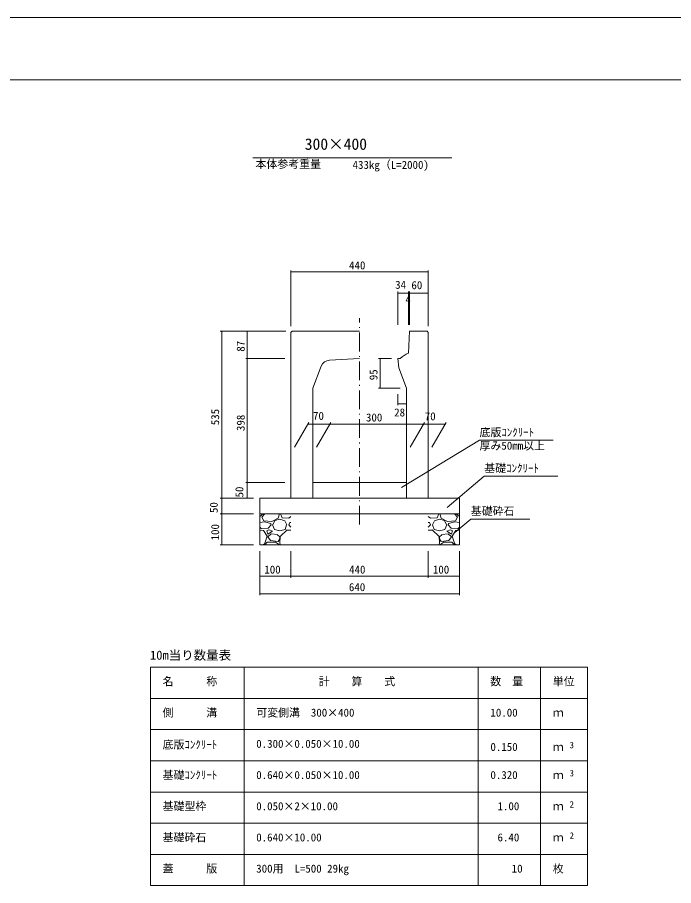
# Model space of a CAD drawing. Units: millimetres on the paper, scale 1:10. Extents: x 0 to 841, y 0 to 594.
# Drawn here: x 210.2 to 420.5, y 315.7 to 594 of the extents above; entities that cross this region are included whole.
import ezdxf
from ezdxf.enums import TextEntityAlignment as Align

# ---------------------------------------------------------------- set-up
doc = ezdxf.new("R2010")
doc.units = ezdxf.units.MM
doc.linetypes.add('DASHED_DOTTED', pattern=[9.25, 6, -1.5, 0.25, -1.5])
for name, color, linetype, lineweight in [('D-STR-DIM（寸法）', 7, 'Continuous', 18), ('D-STR-HTXT（旗揚げ）', 4, 'Continuous', 18), ('D-STR-STRn（構造物）', 7, 'Continuous', 18), ('D-STR（構造物外形線）', 1, 'Continuous', 18), ('D-TTL(外枠）', 2, 'Continuous', 18), ('DEFPOINTS_2', 8, 'Continuous', 18)]:
    doc.layers.add(name, color=color, linetype=linetype, lineweight=lineweight)
doc.layers.add('D-STR-TXT（文字）', color=7, linetype='Continuous')
doc.styles.add('ＭＳ ゴシック', font='')
doc.styles.get('ＭＳ ゴシック').set_extended_font_data('MS Gothic')

msp = doc.modelspace()

# ---------------------------------------------------------------- linework, layer by layer
at = {"layer": 'D-STR-DIM（寸法）'}
for p, q in [((297.911, 495.004), (297.911, 512.914)), ((297.911, 512.414), (298.061, 512.439)), ((297.911, 512.414), (297.931, 512.414)), ((298.061, 512.389), (297.911, 512.414)), ((297.931, 512.414), (341.891, 512.414)), ((341.761, 512.439), (341.911, 512.414)), ((341.911, 512.414), (341.761, 512.389)), ((341.911, 512.414), (341.891, 512.414)), ((341.911, 495.004), (341.911, 512.914)), ((332.111, 495.404), (332.111, 506.098)), ((332.111, 505.598), (332.261, 505.623)), ((332.111, 505.598), (332.131, 505.598)), ((332.261, 505.573), (332.111, 505.598)), ((332.131, 505.598), (335.491, 505.598)), ((335.361, 505.623), (335.511, 505.598)), ((335.511, 505.598), (335.361, 505.573)), ((335.511, 505.598), (335.491, 505.598)), ((335.511, 495.404), (335.511, 506.098)), ((335.511, 495.404), (335.511, 506.098)), ((335.511, 505.598), (335.661, 505.623)), ((335.511, 505.598), (335.531, 505.598)), ((335.661, 505.573), (335.511, 505.598)), ((335.891, 505.598), (335.531, 505.598)), ((335.761, 505.623), (335.911, 505.598)), ((335.911, 505.598), (335.761, 505.573)), ((335.911, 505.598), (335.891, 505.598)), ((335.911, 495.404), (335.911, 506.098)), ((335.911, 495.404), (335.911, 506.098)), ((335.911, 505.598), (336.061, 505.623)), ((335.911, 505.598), (335.931, 505.598)), ((336.061, 505.573), (335.911, 505.598)), ((335.931, 505.598), (341.891, 505.598)), ((341.761, 505.623), (341.911, 505.598)), ((341.911, 505.598), (341.761, 505.573)), ((341.911, 505.598), (341.891, 505.598)), ((341.911, 495.004), (341.911, 506.098)), ((296.311, 493.404), (275.205, 493.404)), ((275.68, 493.254), (275.705, 493.404)), ((275.705, 493.404), (275.705, 493.384)), ((275.705, 493.404), (275.73, 493.254)), ((275.705, 493.384), (275.705, 439.924)), ((296.311, 493.404), (283.396, 493.404)), ((283.871, 493.254), (283.896, 493.404)), ((283.896, 493.404), (283.896, 493.384)), ((283.896, 493.404), (283.921, 493.254)), ((283.896, 493.384), (283.896, 484.724)), ((295.911, 484.704), (283.396, 484.704)), ((295.911, 484.704), (283.396, 484.704)), ((283.896, 484.704), (283.871, 484.854)), ((283.871, 484.554), (283.896, 484.704)), ((283.921, 484.854), (283.896, 484.704)), ((283.896, 484.704), (283.896, 484.724)), ((283.896, 484.704), (283.896, 484.684)), ((283.896, 484.704), (283.921, 484.554)), ((283.896, 484.684), (283.896, 444.924)), ((330.111, 484.704), (325.939, 484.704)), ((326.414, 484.554), (326.439, 484.704)), ((326.439, 484.704), (326.439, 484.684)), ((326.439, 484.704), (326.464, 484.554)), ((326.439, 484.684), (326.439, 475.224)), ((332.911, 475.204), (325.939, 475.204)), ((326.439, 475.204), (326.414, 475.354)), ((326.464, 475.354), (326.439, 475.204)), ((326.439, 475.204), (326.439, 475.224)), ((332.111, 473.204), (332.111, 469.655)), ((334.911, 473.204), (334.911, 469.655)), ((332.111, 470.155), (332.261, 470.18)), ((332.111, 470.155), (332.131, 470.155)), ((332.261, 470.13), (332.111, 470.155)), ((332.131, 470.155), (334.891, 470.155)), ((334.761, 470.18), (334.911, 470.155)), ((334.911, 470.155), (334.761, 470.13)), ((334.911, 470.155), (334.891, 470.155)), ((299.066, 456.221), (303.646, 464.154)), ((303.357, 463.654), (303.507, 463.679)), ((303.357, 463.654), (303.377, 463.654)), ((303.507, 463.629), (303.357, 463.654)), ((310.337, 463.654), (303.377, 463.654)), ((306.066, 456.221), (310.646, 464.154)), ((306.066, 456.221), (310.646, 464.154)), ((310.207, 463.679), (310.357, 463.654)), ((310.357, 463.654), (310.207, 463.629)), ((310.357, 463.654), (310.337, 463.654)), ((310.357, 463.654), (310.507, 463.679)), ((310.357, 463.654), (310.377, 463.654)), ((310.507, 463.629), (310.357, 463.654)), ((310.377, 463.654), (340.337, 463.654)), ((336.066, 456.221), (340.646, 464.154)), ((336.066, 456.221), (340.646, 464.154)), ((340.207, 463.679), (340.357, 463.654)), ((340.357, 463.654), (340.207, 463.629)), ((340.357, 463.654), (340.337, 463.654)), ((340.357, 463.654), (340.507, 463.679)), ((340.357, 463.654), (340.377, 463.654)), ((340.507, 463.629), (340.357, 463.654)), ((340.377, 463.654), (347.337, 463.654)), ((343.066, 456.221), (347.646, 464.154)), ((347.207, 463.679), (347.357, 463.654)), ((347.357, 463.654), (347.207, 463.629)), ((347.357, 463.654), (347.337, 463.654)), ((295.911, 444.904), (283.396, 444.904)), ((293.911, 444.904), (283.396, 444.904)), ((283.896, 444.904), (283.871, 445.054)), ((283.871, 444.754), (283.896, 444.904)), ((283.921, 445.054), (283.896, 444.904)), ((283.896, 444.904), (283.896, 444.924)), ((283.896, 444.904), (283.896, 444.884)), ((283.896, 444.904), (283.921, 444.754)), ((283.896, 439.924), (283.896, 444.884)), ((285.911, 439.904), (275.205, 439.904)), ((285.911, 439.904), (275.205, 439.904)), ((275.705, 439.904), (275.68, 440.054)), ((275.68, 439.754), (275.705, 439.904)), ((275.73, 440.054), (275.705, 439.904)), ((275.705, 439.904), (275.705, 439.924)), ((275.705, 439.904), (275.705, 439.884)), ((275.705, 439.904), (275.73, 439.754)), ((275.705, 439.884), (275.705, 434.924)), ((285.911, 439.904), (283.396, 439.904)), ((283.896, 439.904), (283.871, 440.054)), ((283.921, 440.054), (283.896, 439.904)), ((283.896, 439.904), (283.896, 439.924)), ((285.911, 434.904), (275.205, 434.904)), ((285.911, 434.904), (275.205, 434.904)), ((275.705, 434.904), (275.68, 435.054)), ((275.68, 434.754), (275.705, 434.904)), ((275.73, 435.054), (275.705, 434.904)), ((275.705, 434.904), (275.705, 434.924)), ((275.705, 434.904), (275.705, 434.884)), ((275.705, 434.904), (275.73, 434.754)), ((275.705, 434.884), (275.705, 424.924)), ((285.911, 424.904), (275.205, 424.904)), ((275.705, 424.904), (275.68, 425.054)), ((275.73, 425.054), (275.705, 424.904)), ((275.705, 424.904), (275.705, 424.924)), ((287.911, 422.904), (287.911, 408.781)), ((287.911, 422.904), (287.911, 414.404)), ((297.911, 422.904), (297.911, 414.404)), ((297.911, 422.904), (297.911, 414.404)), ((341.911, 422.904), (341.911, 414.404)), ((341.911, 422.904), (341.911, 414.404)), ((351.911, 422.904), (351.911, 408.781)), ((351.911, 422.904), (351.911, 414.404)), ((287.911, 414.904), (288.061, 414.929)), ((287.911, 414.904), (287.931, 414.904)), ((288.061, 414.879), (287.911, 414.904)), ((287.931, 414.904), (297.891, 414.904)), ((297.761, 414.929), (297.911, 414.904)), ((297.911, 414.904), (297.761, 414.879)), ((297.911, 414.904), (297.891, 414.904)), ((297.911, 414.904), (298.061, 414.929)), ((297.911, 414.904), (297.931, 414.904)), ((298.061, 414.879), (297.911, 414.904)), ((297.931, 414.904), (341.891, 414.904)), ((341.761, 414.929), (341.911, 414.904)), ((341.911, 414.904), (341.761, 414.879)), ((341.911, 414.904), (341.891, 414.904)), ((341.911, 414.904), (342.061, 414.929)), ((341.911, 414.904), (341.931, 414.904)), ((342.061, 414.879), (341.911, 414.904)), ((341.931, 414.904), (351.891, 414.904)), ((351.761, 414.929), (351.911, 414.904)), ((351.911, 414.904), (351.761, 414.879)), ((351.911, 414.904), (351.891, 414.904)), ((287.911, 409.281), (288.061, 409.306)), ((287.911, 409.281), (287.931, 409.281)), ((288.061, 409.256), (287.911, 409.281)), ((287.931, 409.281), (351.891, 409.281)), ((351.761, 409.306), (351.911, 409.281)), ((351.911, 409.281), (351.761, 409.256)), ((351.911, 409.281), (351.891, 409.281))]:
    msp.add_line(p, q, dxfattribs=at)
at = {"layer": 'D-STR-HTXT（旗揚げ）'}
for p, q in [((285.697, 549), (349.48, 549)), ((333.281, 443.365), (358.311, 458.432)), ((381.909, 458.432), (358.311, 458.432)), ((347.919, 436.923), (359.836, 446.936)), ((383.434, 446.936), (359.836, 446.936)), ((350.438, 428.932), (355.522, 433.194)), ((374.386, 433.194), (355.522, 433.194)), ((252.857, 385.703), (392.857, 385.703)), ((252.857, 315.703), (252.857, 385.703)), ((282.857, 315.703), (282.857, 385.703)), ((357.857, 315.703), (357.857, 385.703)), ((377.857, 353.703), (377.857, 385.703)), ((377.857, 315.703), (377.857, 385.703)), ((392.857, 315.703), (392.857, 385.703)), ((252.857, 375.703), (392.857, 375.703)), ((252.857, 365.703), (392.857, 365.703)), ((252.857, 355.703), (392.857, 355.703)), ((252.857, 345.703), (392.857, 345.703)), ((252.857, 335.703), (392.857, 335.703)), ((252.857, 325.703), (392.857, 325.703)), ((252.857, 315.703), (392.857, 315.703))]:
    msp.add_line(p, q, dxfattribs=at)
at = {"layer": 'D-STR-STRn（構造物）', "linetype": 'DASHED_DOTTED'}
msp.add_line((319.911, 431.441), (319.911, 497.559), dxfattribs=at)
at = {"layer": 'D-STR-STRn（構造物）'}
for p, q in [((304.911, 444.904), (334.911, 444.904)), ((287.911, 439.904), (351.911, 439.904)), ((287.911, 439.904), (287.911, 424.904)), ((351.911, 439.904), (351.911, 424.904)), ((287.911, 434.904), (351.911, 434.904)), ((287.911, 434.034), (289.037, 434.904)), ((288.529, 433.8), (289.522, 434.904)), ((294.232, 434.899), (293.832, 433.499)), ((294.573, 434.904), (295.112, 433.623)), ((345.25, 434.904), (344.71, 433.623)), ((345.59, 434.899), (345.99, 433.499)), ((351.294, 433.8), (350.3, 434.904)), ((351.911, 434.034), (350.785, 434.904)), ((289.437, 432.288), (287.911, 432.127)), ((289.248, 432.594), (288.548, 433.794)), ((291.722, 432.42), (289.222, 432.62)), ((291.425, 431.805), (289.425, 432.305)), ((291.53, 431.293), (291.43, 431.793)), ((293.833, 433.492), (291.733, 432.392)), ((292.126, 431.299), (292.726, 432.699)), ((292.73, 432.699), (294.33, 433.199)), ((294.325, 433.199), (295.925, 432.599)), ((295.123, 433.594), (297.223, 433.494)), ((295.93, 432.596), (296.53, 431.296)), ((297.226, 431.302), (297.526, 432.102)), ((297.229, 433.507), (297.911, 434.034)), ((297.911, 432.127), (297.537, 432.088)), ((342.593, 433.507), (341.911, 434.034)), ((341.911, 432.127), (342.285, 432.088)), ((342.596, 431.302), (342.296, 432.102)), ((344.7, 433.594), (342.6, 433.494)), ((343.892, 432.596), (343.292, 431.296)), ((345.497, 433.199), (343.897, 432.599)), ((347.093, 432.699), (345.493, 433.199)), ((345.989, 433.492), (348.089, 432.392)), ((347.696, 431.299), (347.096, 432.699)), ((348.1, 432.42), (350.6, 432.62)), ((348.293, 431.293), (348.393, 431.793)), ((348.397, 431.805), (350.397, 432.305)), ((350.385, 432.288), (351.911, 432.127)), ((350.574, 432.594), (351.274, 433.794)), ((288.325, 430.132), (287.911, 430.584)), ((289.131, 429.489), (287.911, 429.591)), ((290.622, 430.305), (288.322, 430.105)), ((290.251, 427.705), (289.151, 429.505)), ((290.125, 429.4), (290.525, 428.4)), ((290.827, 429.696), (290.127, 429.396)), ((290.525, 428.402), (292.025, 429.302)), ((291.529, 431.3), (290.629, 430.3)), ((292.032, 429.301), (290.832, 429.701)), ((292.02, 431.302), (292.62, 429.902)), ((292.621, 429.892), (294.321, 429.392)), ((294.334, 429.393), (296.034, 429.893)), ((296.731, 429.699), (294.431, 427.599)), ((296.025, 429.904), (296.525, 431.304)), ((297.911, 429.591), (296.731, 429.689)), ((297.911, 430.584), (297.225, 431.332)), ((341.911, 430.584), (342.597, 431.332)), ((341.911, 429.591), (343.091, 429.689)), ((343.091, 429.699), (345.391, 427.599)), ((343.797, 429.904), (343.297, 431.304)), ((345.488, 429.393), (343.788, 429.893)), ((347.201, 429.892), (345.502, 429.392)), ((347.803, 431.302), (347.203, 429.902)), ((347.79, 429.301), (348.99, 429.701)), ((349.297, 428.402), (347.797, 429.302)), ((348.294, 431.3), (349.194, 430.3)), ((348.995, 429.696), (349.695, 429.396)), ((349.201, 430.305), (351.501, 430.105)), ((349.697, 429.4), (349.297, 428.4)), ((349.572, 427.705), (350.672, 429.505)), ((350.691, 429.489), (351.911, 429.591)), ((351.497, 430.132), (351.911, 430.584)), ((289.43, 425.196), (290.23, 427.696)), ((289.522, 424.904), (290.329, 425.8)), ((290.329, 425.8), (292.929, 425.8)), ((290.525, 427.503), (291.325, 426.303)), ((291.528, 428.499), (290.528, 427.499)), ((291.332, 426.295), (293.832, 425.995)), ((293.54, 428.205), (291.54, 428.505)), ((292.925, 425.822), (294.225, 424.922)), ((294.349, 427.479), (293.549, 428.179)), ((293.831, 426.001), (294.331, 426.901)), ((294.424, 427.604), (294.324, 425.504)), ((294.329, 426.9), (294.329, 427.5)), ((345.398, 427.604), (345.498, 425.504)), ((345.473, 427.479), (346.273, 428.179)), ((345.991, 426.001), (345.491, 426.901)), ((345.494, 426.9), (345.494, 427.5)), ((346.897, 425.822), (345.597, 424.922)), ((348.491, 426.295), (345.991, 425.995)), ((346.282, 428.205), (348.282, 428.505)), ((349.494, 425.8), (346.894, 425.8)), ((348.294, 428.499), (349.294, 427.499)), ((349.297, 427.503), (348.497, 426.303)), ((350.3, 424.904), (349.494, 425.8)), ((350.393, 425.196), (349.593, 427.696)), ((287.911, 424.904), (351.911, 424.904)), ((289.037, 424.904), (289.429, 425.207)), ((294.312, 425.523), (294.573, 424.904)), ((345.51, 425.523), (345.25, 424.904)), ((350.785, 424.904), (350.393, 425.207))]:
    msp.add_line(p, q, dxfattribs=at)
at = {"layer": 'D-STR（構造物外形線）'}
for p, q in [((297.911, 493.004), (298.311, 493.404)), ((297.911, 493.004), (297.911, 439.904)), ((298.311, 493.404), (303.511, 493.404)), ((303.411, 493.404), (319.911, 493.404)), ((335.511, 486.365), (335.911, 493.404)), ((335.911, 493.404), (341.511, 493.404)), ((341.511, 493.404), (336.311, 493.404)), ((341.911, 493.004), (341.511, 493.404)), ((341.911, 493.004), (341.911, 439.904)), ((319.911, 484.704), (310.221, 484.122)), ((332.911, 484.704), (332.111, 484.704)), ((332.911, 484.704), (332.111, 484.704)), ((332.111, 484.704), (332.411, 481.704)), ((307.601, 482.204), (304.911, 475.204)), ((332.411, 481.704), (334.911, 475.204)), ((304.911, 475.204), (304.911, 439.904)), ((334.911, 475.204), (334.911, 439.904)), ((297.911, 439.904), (304.911, 439.904)), ((341.911, 439.904), (334.911, 439.904))]:
    msp.add_line(p, q, dxfattribs=at)
for centre, radius, start, end in [((338.439, 478.92), 8, 111.46486, 133.704), ((310.401, 481.128), 3, 93.43363, 158.9827)]:
    msp.add_arc(centre, radius, start, end, dxfattribs=at)
at = {"layer": 'D-TTL(外枠）'}
msp.add_line((25, 574), (820, 574), dxfattribs=at)
at = {"layer": 'DEFPOINTS_2'}
msp.add_line((0, 594), (841, 594), dxfattribs=at)

# ---------------------------------------------------------------- texts
at = {"layer": 'D-STR-DIM（寸法）', "style": 'ＭＳ ゴシック'}
for s, p in [('440', (316.518, 512.464)), ('34', (331.282, 506.23)), ('60', (336.492, 506.11)), ('4', (334.583, 501.516)), ('70', (304.964, 464.237)), ('28', (330.969, 465.326)), ('300', (321.937, 463.704)), ('70', (340.765, 464.074)), ('100', (289.367, 414.954)), ('440', (316.518, 414.954)), ('100', (343.367, 414.954)), ('640', (316.464, 409.331))]:
    msp.add_text(s, height=2.566, dxfattribs=at).set_placement(p, align=Align.BOTTOM_LEFT)
for s, p in [('87', (283.846, 486.833)), ('95', (326.389, 477.697)), ('535', (275.655, 463.278)), ('398', (283.846, 461.41)), ('50', (283.414, 440.121)), ('50', (275.221, 435.121)), ('100', (275.655, 426.359))]:
    msp.add_text(s, height=2.566, rotation=90, dxfattribs=at).set_placement(p, align=Align.BOTTOM_LEFT)
at = {"layer": 'D-STR-TXT（文字）', "style": 'ＭＳ ゴシック'}
for s, height, p in [('300×400', 3.666, (302.323, 550.449)), ('本体参考重量', 2.566, (286.527, 544.933)), ('433kg（L=2000)', 2.566, (317.647, 544.67)), ('底版ｺﾝｸﾘｰﾄ', 2.566, (358.311, 458.932)), ('厚み50mm以上', 2.566, (358.311, 454.66)), ('基礎ｺﾝｸﾘｰﾄ', 2.566, (359.836, 447.436)), ('基礎砕石', 2.566, (355.522, 433.694)), ('10m当り数量表', 2.933, (252.747, 387.228)), ('名\u3000\u3000\u3000称', 2.566, (256.779, 379.106)), ('計\u3000\u3000算\u3000\u3000式', 2.566, (306.787, 379.106)), ('数\u3000量', 2.566, (361.779, 379.106)), ('単位', 2.566, (381.779, 379.106)), ('側\u3000\u3000\u3000溝', 2.566, (256.779, 369.106)), ('可変側溝\u3000300×400', 2.566, (286.779, 369.106)), ('10.00', 2.566, (361.806, 369.106)), ('ｍ', 2.566, (381.779, 369.106)), ('底版ｺﾝｸﾘｰﾄ', 2.566, (256.779, 358.84)), ('0.300×0.050×10.00', 2.566, (286.779, 359.106)), ('0.150', 2.566, (361.806, 358.106)), ('ｍ', 2.566, (381.779, 358.106)), ('3', 2.053, (387.182, 359.11)), ('基礎ｺﾝｸﾘｰﾄ', 2.566, (256.779, 349.106)), ('0.640×0.050×10.00', 2.566, (286.779, 349.106)), ('0.320', 2.566, (361.806, 349.106)), ('ｍ', 2.566, (381.779, 349.106)), ('3', 2.053, (387.182, 350.11)), ('基礎型枠', 2.566, (256.779, 339.106)), ('0.050×2×10.00', 2.566, (286.779, 339.106)), ('1.00', 2.566, (364.08, 339.106)), ('2', 2.053, (387.182, 340.11)), ('ｍ', 2.566, (381.779, 339.106)), ('基礎砕石', 2.566, (256.779, 329.106)), ('0.640×10.00', 2.566, (286.779, 329.106)), ('6.40', 2.566, (364.08, 329.106)), ('ｍ', 2.566, (381.779, 329.106)), ('2', 2.053, (387.182, 330.11)), ('蓋\u3000\u3000\u3000版', 2.566, (256.779, 319.106)), ('300用\u3000L=500 29kg', 2.566, (286.779, 319.106)), ('10', 2.566, (368.629, 319.106)), ('枚', 2.566, (381.779, 319.106))]:
    msp.add_text(s, height=height, dxfattribs=at).set_placement(p, align=Align.BOTTOM_LEFT)

doc.saveas('drawing.dxf')
